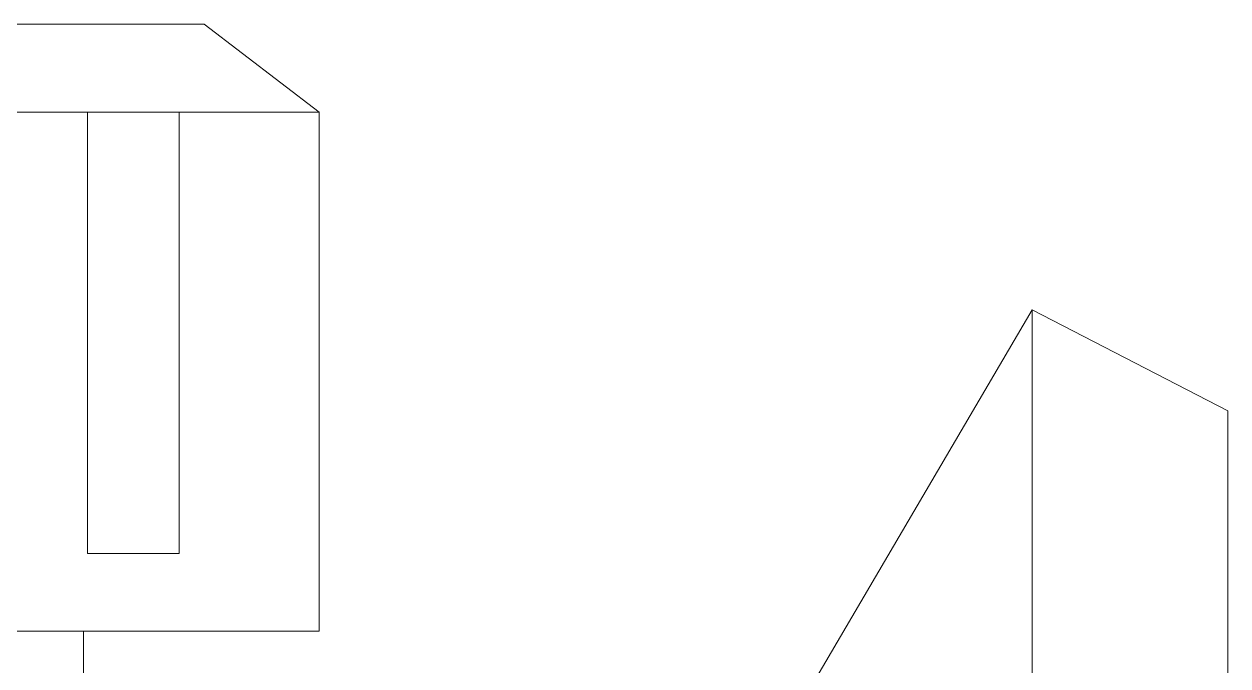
# Model space of a CAD drawing. Header units: millimetres. Extents: x 3795014 to 4300160, y 3869364 to 4016788.
# Drawn here: x 4229009.7 to 4229087.4, y 3924065.1 to 3924106.5 of the extents above; entities that cross this region are included whole.
import ezdxf

# ---------------------------------------------------------------- set-up
doc = ezdxf.new("R2010")
doc.units = ezdxf.units.MM
doc.layers.add('Дополнительная', color=7, linetype='Continuous', lineweight=18)

msp = doc.modelspace()

# ---------------------------------------------------------------- linework, layer by layer
at = {"layer": 'Дополнительная'}
for p, q in [((4228970.096, 3924106.526, 0), (4229021.323, 3924106.526, 0)), ((4229028.762, 3924100.845, 0), (4229021.323, 3924106.526, 0)), ((4228911.431, 3924100.845, 0), (4229028.762, 3924100.845, 0)), ((4229013.789, 3924100.845, 0), (4229013.789, 3924072.321, 0)), ((4229019.721, 3924072.321, 0), (4229019.721, 3924100.845, 0)), ((4229028.762, 3924100.845, 0), (4229028.762, 3924067.312, 0)), ((4229074.79, 3924088.064, 0), (4229054.338, 3924053.207, 0)), ((4229074.79, 3924088.064, 0), (4229087.427, 3924081.544, 0)), ((4229074.79, 3924088.064, 0), (4229074.79, 3923955.638, 0)), ((4229087.427, 3924081.544, 0), (4229087.427, 3924060.331, 0)), ((4229013.789, 3924072.321, 0), (4229019.721, 3924072.321, 0)), ((4229028.762, 3924067.312, 0), (4228911.431, 3924067.312, 0)), ((4229013.532, 3924060.331, 0), (4229013.532, 3924067.312, 0))]:
    msp.add_line(p, q, dxfattribs=at)

doc.saveas('drawing.dxf')
